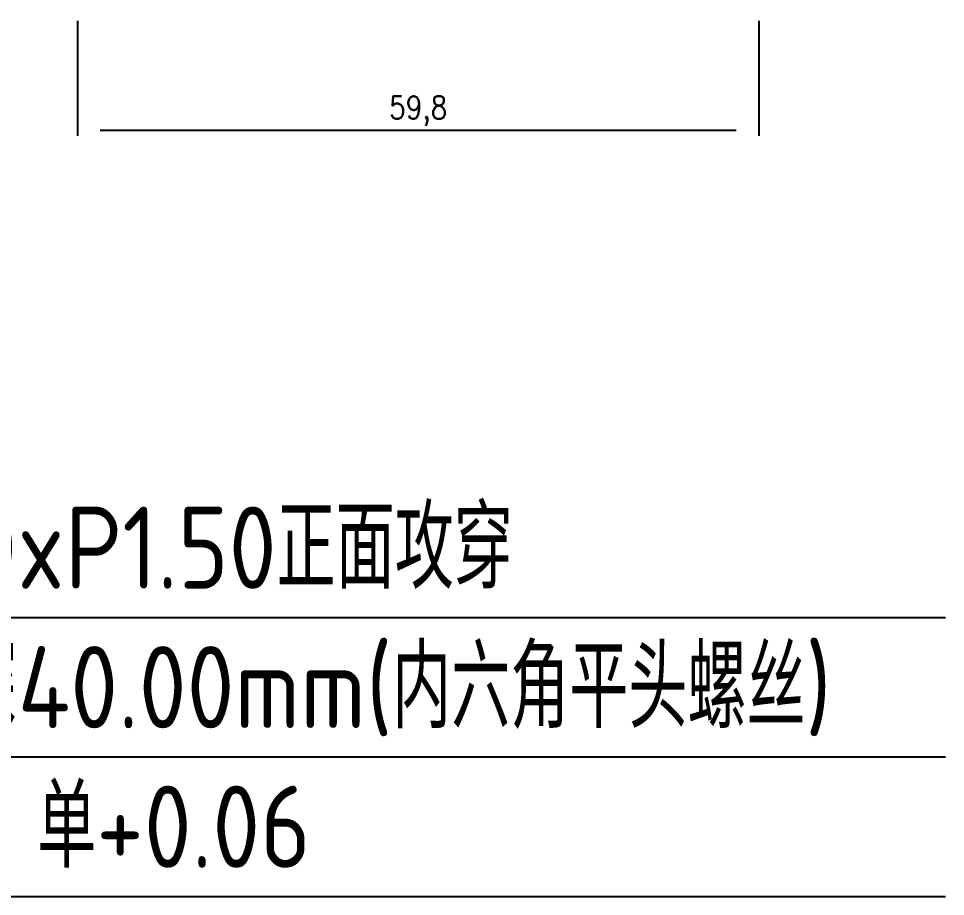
# Model space of a CAD drawing. Header units: millimetres. Extents: x 88508 to 142116, y -5268 to 20283.
# Drawn here: x 97851.9 to 97933.2, y -2769.9 to -2692.9 of the extents above; entities that cross this region are included whole.
import ezdxf

# ---------------------------------------------------------------- set-up
doc = ezdxf.new("R2010")
doc.units = ezdxf.units.MM
doc.layers.add('DIM', color=4, linetype='Continuous')
doc.layers.add('TEXT', color=4, linetype='Continuous')
doc.styles.add('gbenor', font='gbenor.shx', dxfattribs={"bigfont": 'gbcbig.shx'})
doc.styles.get("Standard").update_dxf_attribs({"font": 'txt.shx', "width": 0.85, "bigfont": 'ctxt.shx'})
doc.dimstyles.new('T-2-WX', dxfattribs={"dimtxt": 2, "dimasz": 2, "dimexe": 0.5, "dimexo": 0.5, "dimgap": 0.5, "dimtad": 1, "dimtxsty": 'Standard', "dimblk": 'OPEN30', "dimcen": 0, "dimazin": 3, "dimtfac": 1, "dimtmove": 0, "dimatfit": 3, "dimldrblk": 'OPEN30', "dimlwd": -1, "dimlwe": -1})

# ---------------------------------------------------------------- blocks, each defined once
blk = doc.blocks.new('*D10204')
at = {"layer": 'Defpoints', "color": 0}
for p in [(97857.04, -2692.593), (97916.84, -2692.593), (97916.84, -2702.691)]:
    blk.add_point(p, dxfattribs=at)
at = {"layer": 'DIM', "color": 0}
for p, q in [((97857.04, -2693.093), (97857.04, -2703.191)), ((97916.84, -2693.093), (97916.84, -2703.191)), ((97859.04, -2702.691), (97914.84, -2702.691))]:
    blk.add_line(p, q, dxfattribs=at)
at = {"layer": 'DIM', "color": 0, "insert": (97886.94, -2701.001), "char_height": 2, "attachment_point": 5}
blk.add_mtext('59,8', dxfattribs=at)
blk = doc.blocks.new('_Open30')

msp = doc.modelspace()

# ---------------------------------------------------------------- linework, layer by layer
at = {"layer": 'TEXT', "color": 3}
for p, q in [((97788.864, -2745.436), (97933.208, -2745.436)), ((97788.864, -2757.676), (97933.208, -2757.676)), ((97788.864, -2769.916), (97933.208, -2769.916))]:
    msp.add_line(p, q, dxfattribs=at)

# ---------------------------------------------------------------- texts
at = {"layer": 'TEXT', "color": 4, "style": 'gbenor'}
for s, p in [('M  :1-%%c8.5钻穿M10xP1.50正面攻穿', (97788.864, -2742.916)), ('   ,正面沉头%%C14.00深40.00mm(内六角平头螺丝)', (97788.864, -2755.156))]:
    msp.add_text(s, height=7.2, dxfattribs=at).set_placement(p)
at = {"layer": 'TEXT', "color": 1, "style": 'gbenor'}
msp.add_text('W:1-刀口割直三斜1.50 单+0.06', height=7.2, dxfattribs=at).set_placement((97788.864, -2767.396))

# ---------------------------------------------------------------- dimensions: what is measured, and where the dimension line sits
at = {"layer": 'DIM'}
dim = msp.add_linear_dim(base=(97916.84, -2702.691), p1=(97857.04, -2692.593), p2=(97916.84, -2692.593), dimstyle='T-2-WX', dxfattribs=at)
dim.commit()
dim.dimension.update_dxf_attribs({"geometry": '*D10204', "text_midpoint": (97886.94, -2701.001)})

doc.saveas('drawing.dxf')
